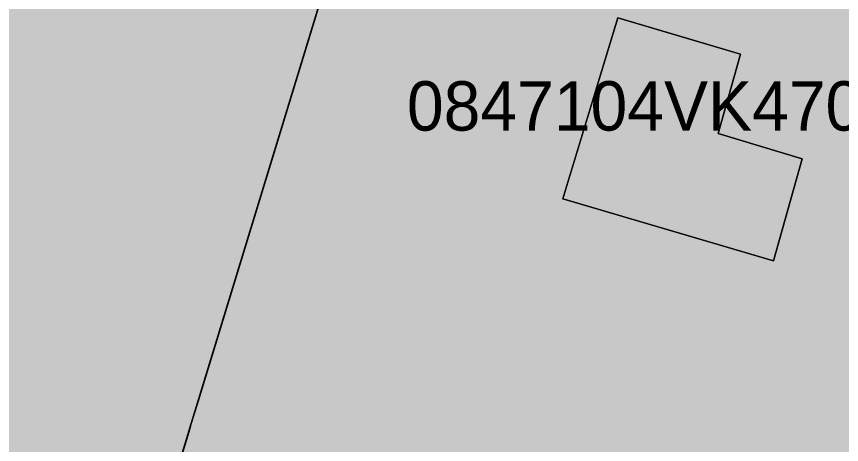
# Model space of a CAD drawing. Header units: metres. Extents: x -6 to 1255, y -2 to 532.
# Drawn here: x 1037.61 to 1054.31, y 37.69 to 46.36 of the extents above; entities that cross this region are included whole.
import ezdxf

# ---------------------------------------------------------------- set-up
doc = ezdxf.new("R2010")
doc.units = ezdxf.units.M
doc.header["$MEASUREMENT"] = 0
for name, color, linetype, lineweight, true_color in [('TPX_BUILDINGS', 7, 'CONTINUOUS', 0, 0x000000), ('TPX_BUILDINGS_HATCH', 7, 'CONTINUOUS', 0, 0xf0f0f0), ('TPX_BUILDINGS_SHADOWS_HATCH', 7, 'CONTINUOUS', 0, 0x000000), ('TPX_BUILDINGS_SHADOWS_OUTLINES', 7, 'CONTINUOUS', 0, 0x000000), ('TPX_CADASTRES', 7, 'CONTINUOUS', 0, 0x646464), ('TPX_CADASTRES_TEXT', 7, 'CONTINUOUS', 0, 0x000000)]:
    doc.layers.add(name, color=color, linetype=linetype, lineweight=lineweight, true_color=true_color)

msp = doc.modelspace()

# ---------------------------------------------------------------- hatches: boundary and pattern name
at = {"layer": 'TPX_BUILDINGS_HATCH'}
h = msp.add_hatch(color=256, dxfattribs=at)
h.paths.add_polyline_path([(1017.137, 43.432), (1016.177, 40.902), (1022.658, 39.07), (1022.38, 38.105), (1033.47, 34.965), (1033.741, 35.938), (1039.956, 34.181), (1041.113, 38.012), (1041.146, 38.121), (1041.291, 38.594), (1045.902, 53.693), (1045.956, 53.871), (1046.321, 55.064), (1047.807, 59.932), (1047.309, 60.122), (1047.64, 60.985), (1044.07, 62.355), (1043.737, 61.489), (1043.208, 61.691), (1038.948, 63.321), (1039.28, 64.185), (1035.71, 65.555), (1035.377, 64.687), (1032.777, 65.682), (1031.147, 66.307), (1030.497, 66.557), (1030.84, 67.425), (1027.26, 68.795), (1026.93, 67.925), (1026.497, 68.092), (1025.587, 65.682), (1024.865, 63.782), (1024.749, 63.475), (1020.126, 51.302), (1017.967, 45.616), (1017.137, 43.432)])
h.paths.add_polyline_path([(1027.7, 47.325), (1028.75, 50.045), (1033.81, 48.095), (1032.76, 45.375), (1032.53, 45.455), (1027.7, 47.325)], flags=16)
h = msp.add_hatch(color=256, dxfattribs=at)
h.paths.add_polyline_path([(1041.113, 38.012), (1039.956, 34.181), (1040.726, 33.981), (1040.496, 33.111), (1042.766, 32.501), (1042.997, 33.376), (1044.716, 32.911), (1044.486, 32.041), (1046.756, 31.441), (1046.987, 32.312), (1048.716, 31.851), (1048.476, 30.981), (1050.746, 30.371), (1050.987, 31.246), (1052.705, 30.788), (1052.476, 29.921), (1054.746, 29.311), (1054.977, 30.182), (1055.806, 29.961), (1056.776, 33.341), (1057.056, 34.341), (1059.442, 42.804), (1061.071, 48.58), (1061.116, 48.741), (1061.706, 50.871), (1062.676, 54.301), (1061.887, 54.602), (1062.186, 55.401), (1059.466, 56.421), (1059.169, 55.638), (1059.11, 55.661), (1059.056, 55.681), (1058.799, 55.778), (1059.076, 56.521), (1058.606, 56.701), (1058.836, 57.301), (1056.126, 58.331), (1055.896, 57.721), (1055.146, 58.011), (1055.377, 58.611), (1052.667, 59.641), (1052.437, 59.031), (1051.967, 59.211), (1051.688, 58.465), (1051.377, 58.582), (1051.318, 58.605), (1051.617, 59.401), (1048.907, 60.421), (1048.597, 59.633), (1047.807, 59.932), (1046.321, 55.064), (1045.956, 53.871), (1045.902, 53.693), (1041.291, 38.594), (1041.146, 38.121), (1041.113, 38.012)])
h.paths.add_polyline_path([(1048.666, 42.671), (1049.786, 46.331), (1052.266, 45.601), (1051.816, 43.991), (1053.516, 43.481), (1052.936, 41.411), (1048.666, 42.671)], flags=16)
at = {"layer": 'TPX_BUILDINGS_SHADOWS_HATCH'}
msp.add_hatch(color=256, dxfattribs=at).paths.add_polyline_path([(1048.763, 42.988), (1048.666, 42.671), (1052.936, 41.411), (1053.516, 43.481), (1051.816, 43.991), (1052.266, 45.601), (1049.786, 46.331), (1048.763, 42.988)])

# ---------------------------------------------------------------- linework, layer by layer
at = {"layer": 'TPX_BUILDINGS', "elevation": 0.042}
for points in [[(1024.749, 63.475), (1020.126, 51.302), (1017.967, 45.616), (1017.137, 43.432), (1016.177, 40.902), (1022.658, 39.07), (1022.38, 38.105), (1033.47, 34.965), (1033.741, 35.938), (1039.956, 34.181), (1041.113, 38.012), (1041.146, 38.121), (1041.291, 38.594), (1045.902, 53.693), (1045.956, 53.871), (1046.321, 55.064), (1047.807, 59.932)], [(1047.807, 59.932), (1046.321, 55.064), (1045.956, 53.871), (1045.902, 53.693), (1041.291, 38.594), (1041.146, 38.121), (1041.113, 38.012), (1039.956, 34.181), (1040.726, 33.981), (1040.496, 33.111), (1042.766, 32.501), (1042.997, 33.376), (1044.716, 32.911), (1044.486, 32.041), (1046.756, 31.441), (1046.987, 32.312), (1048.716, 31.851), (1048.476, 30.981), (1050.746, 30.371), (1050.987, 31.246), (1052.705, 30.788), (1052.476, 29.921), (1054.746, 29.311)]]:
    msp.add_lwpolyline(points, dxfattribs=at)
msp.add_lwpolyline([(1048.666, 42.671), (1049.786, 46.331), (1052.266, 45.601), (1051.816, 43.991), (1053.516, 43.481), (1052.936, 41.411)], close=True, dxfattribs=at)
at = {"layer": 'TPX_BUILDINGS_SHADOWS_OUTLINES', "elevation": 0.039}
msp.add_lwpolyline([(1048.763, 42.988), (1048.666, 42.671), (1052.936, 41.411), (1053.516, 43.481), (1051.816, 43.991), (1052.266, 45.601), (1049.786, 46.331)], close=True, dxfattribs=at)
at = {"layer": 'TPX_CADASTRES', "elevation": 0.024}
for points in [[(1025.587, 65.682), (1016.177, 40.902), (1039.956, 34.182), (1041.146, 38.122), (1045.956, 53.872), (1047.807, 59.932), (1032.777, 65.682), (1026.497, 68.092)], [(1041.146, 38.122), (1039.956, 34.182), (1040.726, 33.982), (1055.806, 29.962), (1056.776, 33.342), (1057.056, 34.342), (1061.116, 48.742), (1061.706, 50.872), (1062.676, 54.302), (1059.056, 55.682), (1047.807, 59.932), (1045.956, 53.872)]]:
    msp.add_lwpolyline(points, close=True, dxfattribs=at)

# ---------------------------------------------------------------- texts
at = {"layer": 'TPX_CADASTRES_TEXT'}
msp.add_text('0847104VK4704F', height=1, dxfattribs=at).set_placement((1045.512, 44.05, 0.024))

doc.saveas('drawing.dxf')
